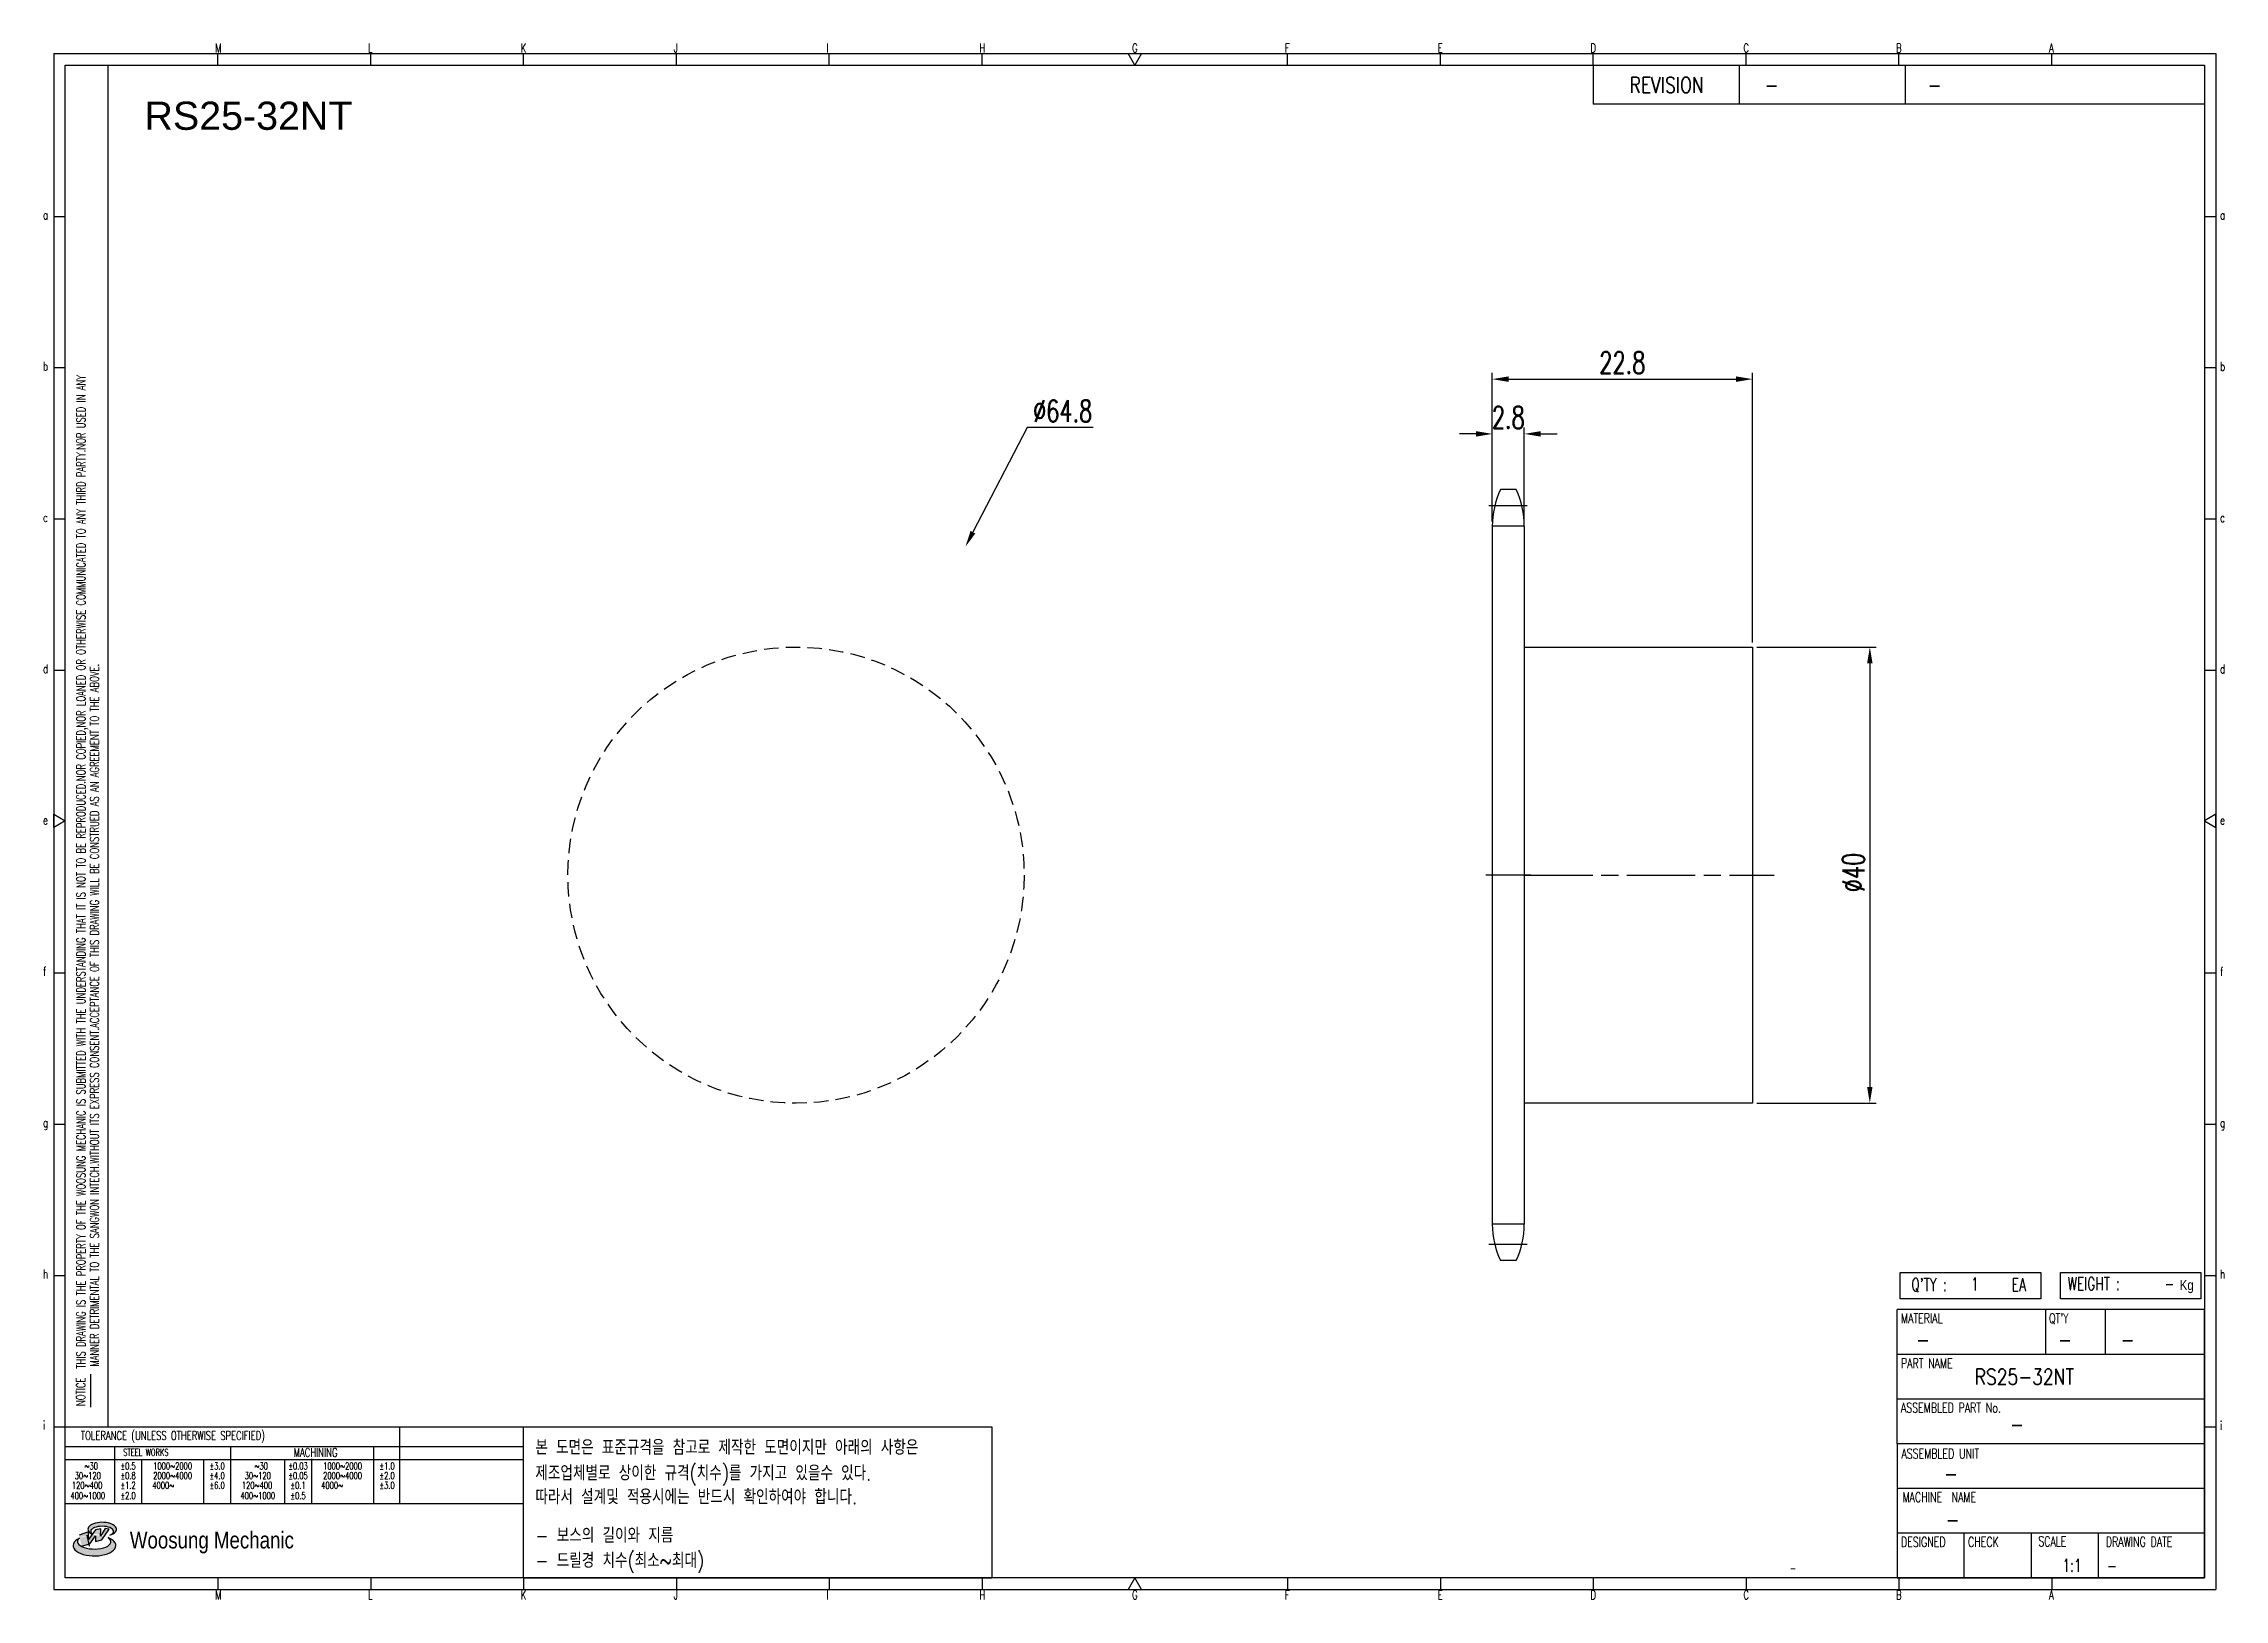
# Model space of a CAD drawing. Header units: millimetres. Extents: x -67533 to -67342, y 1422 to 1559.
import ezdxf
from ezdxf.enums import TextEntityAlignment as Align

# ---------------------------------------------------------------- set-up
doc = ezdxf.new("R2010")
doc.units = ezdxf.units.MM
for name, pattern in [('AM_ISO02W050', [7.5, 6, -1.5]), ('AM_ISO02W050x2', [3.75, 3, -0.75]), ('AM_ISO08W050', [18, 12, -1.5, 3, -1.5]), ('AM_ISO08W050x2', [9, 6, -0.75, 1.5, -0.75]), ('HIDDEN', [9.525, 6.35, -3.175])]:
    doc.linetypes.add(name, pattern=pattern)
for name, color, linetype, lineweight in [('AM_3N', 6, 'AM_ISO02W050', 25), ('AM_7', 4, 'AM_ISO08W050', 25), ('AM_7N', 4, 'AM_ISO08W050', 25)]:
    doc.layers.add(name, color=color, linetype=linetype, lineweight=lineweight)
for name, color, linetype in [('S-DIM', 7, 'Continuous'), ('TITLE', 7, 'Continuous'), ('도면레이아웃', 7, 'Continuous')]:
    doc.layers.add(name, color=color, linetype=linetype)
doc.styles.add('HAN', font='ROMANS.shx', dxfattribs={"width": 0.7, "bigfont": 'whgtxt.shx'})
doc.styles.add('HKD_ST2', font='romans.shx', dxfattribs={"width": 0.7, "height": 4, "bigfont": '@extfont2.shx'})
doc.styles.add('HSG', font='SIMPLEX.shx', dxfattribs={"width": 0.7, "bigfont": 'HSG.shx'})
doc.styles.add('ROMANS', font='romans.shx', dxfattribs={"width": 0.7, "bigfont": 'whgtxt.shx'})
doc.styles.add('SLDTEXTSTYLE4', font='arial.ttf', dxfattribs={"width": 0.8})
doc.styles.get("Standard").update_dxf_attribs({"font": 'arial.ttf'})
doc.dimstyles.new('APP3', dxfattribs={"dimscale": 0.8, "dimtxt": 2.4, "dimasz": 1.8, "dimexe": 0.7, "dimexo": 0.5, "dimgap": 0.6, "dimtad": 1, "dimtoh": 1, "dimdec": 1, "dimrnd": 0.01, "dimzin": 9, "dimdsep": 46, "dimtxsty": 'HSG', "dimcen": 0, "dimclrd": 1, "dimclre": 1, "dimclrt": 256, "dimazin": 2, "dimtp": 1, "dimtm": 1, "dimtfac": 0.5, "dimtdec": 1, "dimtofl": 0, "dimtmove": 0, "dimatfit": 3, "dimfxl": 0, "dimtvp": 1, "dimtolj": 2, "dimlwd": -1, "dimlwe": -1, "dimarcsym": 0})

# ---------------------------------------------------------------- blocks, each defined once
blk = doc.blocks.new('e567sfgjss')
for p, q in [((-66937.69, 488.79), (-66917.69, 488.79)), ((-66917.69, 488.79), (-66917.69, 448.79)), ((-66917.69, 448.79), (-66937.69, 448.79))]:
    blk.add_line(p, q)
at = {"layer": 'AM_7N', "linetype": 'AM_ISO08W050x2'}
blk.add_line((-66937.69, 468.79), (-66915.79, 468.79), dxfattribs=at)
blk = doc.blocks.new('SUYWSHJH')
at = {"layer": '도면레이아웃'}
h = blk.add_hatch(color=10, dxfattribs=at)
h.paths.add_polyline_path([(1.544, 35.177), (1.554, 34.966), (1.779, 35.034), (2.054, 35.422), (1.908, 35.446), (1.728, 35.167), (1.741, 35.439), (1.547, 35.405), (1.292, 35.041), (1.295, 35.33), (0.943, 35.208), (1.03, 34.8), (1.336, 34.885)])
edge = h.paths.add_edge_path()
edge.add_ellipse((1.795, 35.421), major_axis=(-0.53, 0), ratio=0.487785, start_angle=122.36065, end_angle=403.39574)
edge.add_line((1.411, 35.244), (1.419, 35.261))
edge.add_ellipse((1.798, 35.344), major_axis=(-0.423, 0), ratio=0.444396, start_angle=131.58977, end_angle=386.19408, ccw=False)
edge = h.paths.add_edge_path()
edge.add_ellipse((1.512, 34.815), major_axis=(-0.793, 0), ratio=0.480113, start_angle=314.67633, end_angle=590.85213)
edge.add_ellipse((1.501, 34.958), major_axis=(-0.62, 0), ratio=0.43311, start_angle=331.7024, end_angle=574.42495, ccw=False)
for p, q in [((0, 90.118), (80.15, 90.118)), ((0, 90.118), (0, 33.191)), ((6.089, 89.693), (6.089, 90.118)), ((11.753, 89.693), (11.753, 90.118)), ((17.418, 89.693), (17.418, 90.118)), ((23.082, 89.693), (23.082, 90.118)), ((28.746, 89.693), (28.746, 90.118)), ((34.411, 89.693), (34.411, 90.118)), ((45.739, 89.693), (45.739, 90.118)), ((51.404, 89.693), (51.404, 90.118)), ((57.068, 89.693), (57.068, 90.118)), ((62.732, 89.693), (62.732, 90.118)), ((68.397, 89.693), (68.397, 90.118)), ((74.061, 89.693), (74.061, 90.118)), ((80.15, 90.118), (80.15, 33.191)), ((0, 84.085), (0.425, 84.085)), ((79.725, 84.085), (80.15, 84.085)), ((0, 78.478), (0.425, 78.478)), ((79.725, 78.478), (80.15, 78.478)), ((0, 72.87), (0.425, 72.87)), ((79.725, 72.87), (80.15, 72.87)), ((0, 67.262), (0.425, 67.262)), ((79.725, 67.262), (80.15, 67.262)), ((0, 56.047), (0.425, 56.047)), ((79.725, 56.047), (80.15, 56.047)), ((0, 50.439), (0.425, 50.439)), ((79.725, 50.439), (80.15, 50.439)), ((0, 44.832), (0.425, 44.832)), ((79.725, 44.832), (80.15, 44.832)), ((1.377, 39.947), (1.377, 41.174)), ((0, 39.224), (0.425, 39.224)), ((79.725, 39.224), (80.15, 39.224)), ((0, 33.191), (80.15, 33.191)), ((6.089, 33.616), (6.089, 33.191)), ((11.753, 33.616), (11.753, 33.191)), ((17.418, 33.616), (17.418, 33.191)), ((23.082, 33.616), (23.082, 33.191)), ((28.746, 33.616), (28.746, 33.191)), ((34.411, 33.616), (34.411, 33.191)), ((45.739, 33.616), (45.739, 33.191)), ((51.404, 33.616), (51.404, 33.191)), ((57.068, 33.616), (57.068, 33.191)), ((62.732, 33.616), (62.732, 33.191)), ((68.397, 33.616), (68.397, 33.191)), ((74.061, 33.616), (74.061, 33.191))]:
    blk.add_line(p, q)
at = {"color": 2}
for p, q in [((2.017, 39.224), (2.017, 89.693)), ((0.425, 39.224), (17.418, 39.224)), ((12.816, 39.224), (12.816, 36.382)), ((17.418, 33.616), (17.418, 39.224)), ((0.425, 38.487), (17.418, 38.487)), ((0.425, 38.012), (17.418, 38.012)), ((2.257, 38.487), (2.257, 36.382)), ((3.257, 38.012), (3.257, 36.382)), ((5.557, 38.012), (5.557, 36.382)), ((6.557, 38.5), (6.557, 36.382)), ((8.557, 38.012), (8.557, 36.382)), ((9.557, 38.026), (9.557, 36.382)), ((11.857, 38.487), (11.857, 36.382)), ((0.425, 36.382), (17.418, 36.382))]:
    blk.add_line(p, q, dxfattribs=at)
at = {"color": 6, "ltscale": 0.5}
for p, q in [((57.068, 89.693), (57.068, 88.246)), ((62.47, 89.693), (62.47, 88.246)), ((68.635, 89.693), (68.635, 88.246)), ((79.725, 88.246), (57.068, 88.246)), ((68.336, 38.59), (68.336, 43.563)), ((79.725, 43.563), (68.336, 43.563)), ((73.827, 43.563), (73.827, 41.905)), ((76.037, 43.563), (76.037, 41.905)), ((79.725, 38.59), (79.725, 43.563)), ((79.725, 41.905), (68.336, 41.905)), ((79.725, 40.248), (68.336, 40.248)), ((68.336, 38.59), (68.336, 33.616)), ((79.725, 38.59), (68.336, 38.59)), ((79.725, 33.616), (79.725, 38.59)), ((79.725, 36.932), (68.336, 36.932)), ((79.725, 35.274), (68.336, 35.274)), ((70.822, 33.616), (70.822, 35.274)), ((73.309, 33.616), (73.309, 35.274)), ((75.796, 33.616), (75.796, 35.274)), ((68.336, 33.616), (79.725, 33.616))]:
    blk.add_line(p, q, dxfattribs=at)
for points in [[(40.075, 89.693), (39.83, 90.118), (40.32, 90.118)], [(0.425, 89.693), (79.725, 89.693), (79.725, 33.616), (0.425, 33.616)], [(0.425, 61.679), (0, 61.433), (0, 61.924)], [(79.725, 61.679), (80.15, 61.433), (80.15, 61.924)], [(40.075, 33.616), (39.83, 33.191), (40.32, 33.191)]]:
    blk.add_lwpolyline(points, close=True)
at = {"layer": 'TITLE', "color": 20}
for p, q in [((68.449, 43.961), (68.449, 44.936)), ((68.449, 44.936), (73.654, 44.936)), ((73.654, 44.936), (73.654, 43.961)), ((74.39, 43.961), (74.39, 44.936)), ((74.39, 44.936), (79.595, 44.936)), ((79.595, 44.936), (79.595, 43.961)), ((73.654, 43.961), (68.449, 43.961)), ((79.595, 43.961), (74.39, 43.961))]:
    blk.add_line(p, q, dxfattribs=at)
at = {"layer": '도면레이아웃'}
for p, q in [((1.295, 35.33), (0.943, 35.208)), ((1.03, 34.8), (1.336, 34.885)), ((1.224, 35.208), (1.311, 34.8)), ((1.224, 35.208), (1.224, 35.208)), ((1.547, 35.405), (1.292, 35.041)), ((1.292, 35.041), (1.295, 35.33)), ((1.336, 34.885), (1.544, 35.177)), ((1.419, 35.261), (1.411, 35.244)), ((1.544, 35.177), (1.554, 34.966)), ((1.741, 35.439), (1.547, 35.405)), ((1.554, 34.966), (1.779, 35.034)), ((1.908, 35.446), (1.728, 35.167)), ((1.728, 35.167), (1.741, 35.439)), ((1.779, 35.034), (2.054, 35.422)), ((2.054, 35.422), (1.908, 35.446))]:
    blk.add_line(p, q, dxfattribs=at)
for centre, major_axis, ratio, start_param, end_param in [((1.795, 35.421), (-0.53, 0), 0.487785, 2.135596, 7.040584), ((1.512, 34.815), (-0.793, 0), 0.480113, 5.492138, 10.312315), ((1.501, 34.958), (-0.62, 0), 0.43311, 5.789299, 10.025607), ((1.798, 35.344), (-0.423, 0), 0.444396, 2.296675, 6.740358)]:
    blk.add_ellipse(centre, major_axis=major_axis, ratio=ratio, start_param=start_param, end_param=end_param, dxfattribs=at)
at = {"color": 4, "style": 'HKD_ST2', "width": 0.7}
for s, p in [('M', (5.988, 90.164)), ('L', (11.652, 90.164)), ('K', (17.316, 90.164)), ('J', (22.981, 90.164)), ('I', (28.645, 90.164)), ('H', (34.309, 90.164)), ('G', (39.974, 90.164)), ('F', (45.638, 90.164)), ('E', (51.302, 90.164)), ('D', (56.967, 90.164)), ('C', (62.631, 90.164)), ('B', (68.295, 90.164)), ('A', (73.96, 90.164)), ('a', (-0.395, 83.976)), ('a', (80.305, 83.97)), ('b', (-0.395, 78.368)), ('b', (80.305, 78.362)), ('c', (-0.395, 72.76)), ('c', (80.305, 72.754)), ('d', (-0.395, 67.153)), ('d', (80.305, 67.147)), ('e', (-0.395, 61.545)), ('e', (80.305, 61.539)), ('f', (-0.395, 55.937)), ('f', (80.305, 55.931)), ('g', (-0.395, 50.33)), ('g', (80.305, 50.324)), ('h', (-0.395, 44.722)), ('h', (80.305, 44.716)), ('i', (-0.395, 39.114)), ('i', (80.305, 39.108)), ('M', (5.988, 32.824)), ('L', (11.652, 32.824)), ('K', (17.316, 32.824)), ('J', (22.981, 32.824)), ('I', (28.645, 32.824)), ('H', (34.309, 32.824)), ('G', (39.974, 32.824)), ('F', (45.638, 32.824)), ('E', (51.302, 32.824)), ('D', (56.967, 32.824)), ('C', (62.631, 32.824)), ('B', (68.295, 32.824)), ('A', (73.96, 32.824))]:
    blk.add_text(s, height=0.326, dxfattribs=at).set_placement(p)
for s, height, style, width, p in [('REVISION', 0.5806, 'HAN', 0.8, (58.415, 88.664)), ('-', 0.581, 'HAN', 0.8, (63.426, 88.664)), ('-', 0.581, 'HAN', 0.8, (69.468, 88.664)), ("Q'TY : ", 0.4746, 'HKD_ST2', 0.7, (68.857, 44.253)), ('1', 0.475, 'HKD_ST2', 0.7, (71.071, 44.275)), ('EA', 0.4746, 'HKD_ST2', 0.7, (72.578, 44.253)), ('WEIGHT : ', 0.4746, 'HKD_ST2', 0.7, (74.65, 44.286)), ('-', 0.581, 'HAN', 0.8, (69.029, 42.157)), ('-', 0.581, 'HAN', 0.8, (74.289, 42.157)), ('-', 0.581, 'HAN', 0.8, (76.623, 42.157)), ('-', 0.581, 'HAN', 0.8, (72.515, 39.013)), ('-', 0.581, 'HAN', 0.8, (70.067, 37.189)), ('-', 0.581, 'HAN', 0.8, (70.126, 35.48)), ('1:1', 0.4746, 'HKD_ST2', 0.7, (74.458, 33.848)), ('-', 0.475, 'HKD_ST2', 0.7, (76.112, 33.837))]:
    blk.add_text(s, height=height, dxfattribs=dict(style=style, width=width)).set_placement(p)
at = {"color": 2, "style": 'HKD_ST2', "width": 0.7}
for s, p in [(' THIS DRAWING IS THE PROPERTY OF THE WOOSUNG MECHANIC IS SUBMITTED WITH THE UNDERSTANDING THAT IT IS NOT TO BE REPRODUCED.NOR COPIED,NOR LOANED OR OTHERWISE COMMUNICATED TO ANY THIRD PARTY.NOR USED IN ANY', (1.173, 41.217)), ('MANNER DETRIMENTAL TO THE SANGWON INTECH.WITHOUT ITS EXPRESS CONSENT.ACCEPTANCE OF THIS DRAWING WILL BE CONSTRUED AS AN AGREEMENT TO THE ABOVE.', (1.672, 41.447))]:
    blk.add_text(s, height=0.326266, rotation=90, dxfattribs=at).set_placement(p)
at = {"style": 'HKD_ST2', "width": 0.7}
blk.add_text('-', height=0.475, dxfattribs=at).set_placement((78.613, 44.286), align=Align.RIGHT)
at = {"color": 4, "style": 'HKD_ST2', "width": 0.7}
for s, height, p in [('MATERIAL', 0.3651, (68.474, 43.425)), ("QT'Y", 0.3651, (73.965, 43.425)), ('PART NAME', 0.3651, (68.474, 41.756)), ('ASSEMBLED PART No.', 0.36511, (68.474, 40.109)), ('ASSEMBLED UNIT', 0.36511, (68.49, 38.408)), ('MACHINE  NAME', 0.36511, (68.532, 36.794)), ('DESIGNED', 0.3651, (68.474, 35.136)), ('CHECK', 0.3651, (70.961, 35.136)), ('SCALE', 0.3651, (73.566, 35.153)), ('DRAWING DATE', 0.36511, (76.071, 35.141))]:
    blk.add_text(s, height=height, dxfattribs=at).set_placement(p, align=Align.TOP_LEFT)
at = {"style": 'HKD_ST2', "width": 0.7}
blk.add_text('NOTICE', height=0.3263, rotation=90, dxfattribs=at).set_placement((1.163, 39.988))
for s, height, style, width, p in [('TOLERANCE (UNLESS OTHERWISE SPECIFIED)', 0.32627, 'HKD_ST2', 0.7, (4.417, 38.896)), ('-', 0.326, 'ROMANS', 0.65, (64.469, 33.975))]:
    blk.add_text(s, height=height, dxfattribs=dict(style=style, width=width)).set_placement(p, align=Align.MIDDLE_CENTER)
at = {"color": 4, "style": 'HKD_ST2', "width": 0.7}
for s, height, p in [('STEEL WORKS', 0.26101, (3.416, 38.268)), ('MACHINING', 0.3263, (9.707, 38.27)), ('%%P0.5', 0.261, (2.757, 37.762)), ('%%P0.8', 0.261, (2.757, 37.411)), ('%%P3.0', 0.261, (6.057, 37.762)), ('%%P4.0', 0.261, (6.057, 37.411)), ('%%P0.03', 0.261, (9.057, 37.762)), ('%%P0.05', 0.261, (9.057, 37.411)), ('%%P1.0', 0.261, (12.357, 37.762)), ('%%P2.0', 0.261, (12.357, 37.411)), ('%%P1.2', 0.261, (2.757, 37.045)), ('%%P2.0', 0.261, (2.757, 36.67)), ('%%P6.0', 0.261, (6.057, 37.045)), ('%%P0.1', 0.261, (9.057, 37.045)), ('%%P0.5', 0.261, (9.057, 36.67)), ('%%P3.0', 0.261, (12.357, 37.045))]:
    blk.add_text(s, height=height, dxfattribs=at).set_placement(p, align=Align.MIDDLE)
for s, height, p in [('30%%126120', 0.261, (1.263, 37.411)), ('%%12630', 0.261, (1.389, 37.762)), ('2000%%1264000', 0.26101, (4.407, 37.411)), ('1000%%1262000', 0.26101, (4.407, 37.762)), ('30%%126120', 0.261, (7.563, 37.411)), ('%%12630', 0.261, (7.689, 37.762)), ('2000%%1264000', 0.26101, (10.707, 37.411)), ('1000%%1262000', 0.26101, (10.707, 37.762)), ('400%%1261000', 0.26101, (1.263, 36.67)), ('120%%126400', 0.26101, (1.237, 37.045)), ('4000%%126', 0.261, (4.061, 37.045)), ('400%%1261000', 0.26101, (7.563, 36.67)), ('120%%126400', 0.26101, (7.537, 37.045)), ('4000%%126', 0.261, (10.321, 37.045))]:
    blk.add_text(s, height=height, dxfattribs=at).set_placement(p, align=Align.MIDDLE_CENTER)
at = {"color": 1, "style": 'SLDTEXTSTYLE4', "width": 0.8}
blk.add_text('Woosung Mechanic', height=0.61957, dxfattribs=at).set_placement((2.822, 34.711))
at = {"layer": 'TITLE', "width": 0.8}
blk.add_text('Kg', height=0.3789, dxfattribs=at).set_placement((78.807, 44.286))
blk = doc.blocks.new('*D22')
at = {"layer": 'Defpoints', "color": 0, "transparency": 16777216}
for p in [(-67403.43, 1524.4), (-67406.23, 1516.31), (-67403.43, 1516.31)]:
    blk.add_point(p, dxfattribs=at)
at = {"layer": 'S-DIM', "color": 1, "transparency": 16777216}
for p, q in [((-67407.67, 1524.4), (-67409.11, 1524.4)), ((-67406.23, 1516.71), (-67406.23, 1524.96)), ((-67403.43, 1516.71), (-67403.43, 1524.96)), ((-67401.99, 1524.4), (-67400.55, 1524.4))]:
    blk.add_line(p, q, dxfattribs=at)
for points in [[(-67407.67, 1524.64), (-67407.67, 1524.16), (-67406.23, 1524.4)], [(-67401.99, 1524.64), (-67401.99, 1524.16), (-67403.43, 1524.4)]]:
    blk.add_solid(points, dxfattribs=at)
at = {"layer": 'S-DIM', "transparency": 16777216, "insert": (-67404.83, 1525.84), "char_height": 1.92, "attachment_point": 5, "style": 'HSG'}
blk.add_mtext('\\A2;2.8', dxfattribs=at)
blk = doc.blocks.new('*D23')
at = {"layer": 'Defpoints', "color": 0, "transparency": 16777216}
for p in [(-67383.43, 1529.2), (-67406.23, 1516.31), (-67383.43, 1505.71)]:
    blk.add_point(p, dxfattribs=at)
at = {"layer": 'S-DIM', "color": 1, "transparency": 16777216}
for p, q in [((-67406.23, 1516.71), (-67406.23, 1529.76)), ((-67383.43, 1506.11), (-67383.43, 1529.76)), ((-67404.79, 1529.2), (-67384.87, 1529.2))]:
    blk.add_line(p, q, dxfattribs=at)
for points in [[(-67404.79, 1529.44), (-67404.79, 1528.96), (-67406.23, 1529.2)], [(-67384.87, 1529.44), (-67384.87, 1528.96), (-67383.43, 1529.2)]]:
    blk.add_solid(points, dxfattribs=at)
at = {"layer": 'S-DIM', "transparency": 16777216, "insert": (-67394.83, 1530.64), "char_height": 1.92, "attachment_point": 5, "style": 'HSG'}
blk.add_mtext('\\A2;22.8', dxfattribs=at)
blk = doc.blocks.new('*D24')
at = {"layer": 'Defpoints', "color": 0, "transparency": 16777216}
for p in [(-67383.43, 1505.71), (-67383.43, 1465.71), (-67373.13, 1465.71)]:
    blk.add_point(p, dxfattribs=at)
at = {"layer": 'S-DIM', "color": 1, "transparency": 16777216}
for p, q in [((-67383.03, 1505.71), (-67372.57, 1505.71)), ((-67373.13, 1504.27), (-67373.13, 1467.15)), ((-67383.03, 1465.71), (-67372.57, 1465.71))]:
    blk.add_line(p, q, dxfattribs=at)
for points in [[(-67373.37, 1504.27), (-67372.89, 1504.27), (-67373.13, 1505.71)], [(-67373.37, 1467.15), (-67372.89, 1467.15), (-67373.13, 1465.71)]]:
    blk.add_solid(points, dxfattribs=at)
at = {"layer": 'S-DIM', "transparency": 16777216, "insert": (-67374.57, 1485.94), "char_height": 1.92, "attachment_point": 5, "rotation": 90, "style": 'HSG'}
blk.add_mtext('\\A2;%%c40', dxfattribs=at)
blk = doc.blocks.new('*D25')
at = {"layer": 'Defpoints', "color": 0, "transparency": 16777216}
for p in [(-67452.43, 1514.5), (-67482.13, 1456.92)]:
    blk.add_point(p, dxfattribs=at)
at = {"layer": 'S-DIM', "color": 1, "transparency": 16777216}
for p, q in [((-67447.03, 1524.97), (-67451.77, 1515.78)), ((-67441.24, 1524.97), (-67447.03, 1524.97))]:
    blk.add_line(p, q, dxfattribs=at)
blk.add_solid([(-67451.98, 1515.89), (-67451.56, 1515.67), (-67452.43, 1514.5)], dxfattribs=at)
at = {"layer": 'S-DIM', "transparency": 16777216, "insert": (-67443.9, 1526.41), "char_height": 1.92, "attachment_point": 5, "style": 'HSG'}
blk.add_mtext('\\A2;∅64.8', dxfattribs=at)

msp = doc.modelspace()

# ---------------------------------------------------------------- linework, layer by layer
for p, q in [((-67404.14, 1519.51), (-67405.52, 1519.51)), ((-67406.23, 1516.31), (-67406.23, 1455.12)), ((-67403.43, 1516.31), (-67403.43, 1455.12)), ((-67404.14, 1451.92), (-67405.52, 1451.92))]:
    msp.add_line(p, q)
at = {"color": 4}
msp.add_lwpolyline([(-67491.17, 1437.35), (-67450.1, 1437.35), (-67450.1, 1424.08), (-67491.17, 1424.08)], close=True, dxfattribs=at)
at = {"color": 2, "linetype": 'HIDDEN', "ltscale": 0.2}
msp.add_circle((-67467.28, 1485.71), 20, dxfattribs=at)
for centre, start, end in [((-67398.63, 1516.31), 155.0989, 180), ((-67411.03, 1516.31), 0, 24.9011), ((-67398.63, 1455.12), 180, 204.9011), ((-67411.03, 1455.12), 335.0989, 0)]:
    msp.add_arc(centre, 7.6, start, end)
at = {"layer": 'AM_3N', "linetype": 'AM_ISO02W050x2'}
for p, q in [((-67403.43, 1516.31), (-67406.23, 1516.31)), ((-67403.43, 1455.12), (-67406.23, 1455.12))]:
    msp.add_line(p, q, dxfattribs=at)
at = {"layer": 'AM_7', "linetype": 'AM_ISO08W050x2'}
for p, q in [((-67403.16, 1518.1), (-67406.54, 1518.1)), ((-67402.85, 1485.71), (-67406.81, 1485.71)), ((-67403.16, 1453.32), (-67406.54, 1453.32))]:
    msp.add_line(p, q, dxfattribs=at)

# ---------------------------------------------------------------- block references
at = {"xscale": 2.3654592, "yscale": 2.3654592, "zscale": 2.3654592}
msp.add_blockref('SUYWSHJH', (-67532.37, 1344.57), dxfattribs=at)
msp.add_blockref('e567sfgjss', (-465.74, 1016.92))

# ---------------------------------------------------------------- texts
at = {"color": 2}
msp.add_text('RS25-32NT', height=2.472, dxfattribs=at).set_placement((-67524.41, 1551.06))
at = {"style": 'HAN', "width": 0.8}
msp.add_text('RS25-32NT', height=1.373, dxfattribs=at).set_placement((-67363.93, 1441.04))
at = {"color": 4, "style": 'HAN', "width": 0.8}
for s, p in [('본 도면은 표준규격을 참고로 제작한 도면이지만 아래의 사항은', (-67490.14, 1434.89)), ('제조업체별로 상이한 규격(치수)를 가지고 있을수 있다.', (-67490.14, 1432.64)), ('따라서 설계및 적용시에는 반드시 확인하여야 합니다.', (-67490.14, 1430.55)), ('- 보스의 길이와 지름', (-67490.14, 1427.18)), ('- 드릴경 치수(최소~최대)', (-67490.14, 1424.97))]:
    msp.add_text(s, height=1.2995, dxfattribs=at).set_placement(p)

# ---------------------------------------------------------------- dimensions: what is measured, and where the dimension line sits
at = {"layer": 'S-DIM'}
dim = msp.add_linear_dim(base=(-67383.43, 1529.2), p1=(-67406.23, 1516.31), p2=(-67383.43, 1505.71), dimstyle='APP3', dxfattribs=at)
dim.commit()
dim.dimension.update_dxf_attribs({"geometry": '*D23', "text_midpoint": (-67394.83, 1530.64)})
dim = msp.add_diameter_dim_2p(p1=(-67482.13, 1456.92), p2=(-67452.43, 1514.5), dimstyle='APP3', dxfattribs=at)
dim.commit()
dim.dimension.update_dxf_attribs({"geometry": '*D25', "text_midpoint": (-67443.9, 1524.97), "dimtype": 163})
dim = msp.add_linear_dim(base=(-67403.43, 1524.4), p1=(-67406.23, 1516.31), p2=(-67403.43, 1516.31), dimstyle='APP3', dxfattribs=at)
dim.commit()
dim.dimension.update_dxf_attribs({"geometry": '*D22', "text_midpoint": (-67404.83, 1524.4), "dimtype": 160})
dim = msp.add_linear_dim(base=(-67373.13, 1465.71), p1=(-67383.43, 1505.71), p2=(-67383.43, 1465.71), angle=90, text='%%c<>', dimstyle='APP3', dxfattribs=at)
dim.commit()
dim.dimension.update_dxf_attribs({"geometry": '*D24', "text_midpoint": (-67373.13, 1485.94), "dimtype": 160})

doc.saveas('drawing.dxf')
